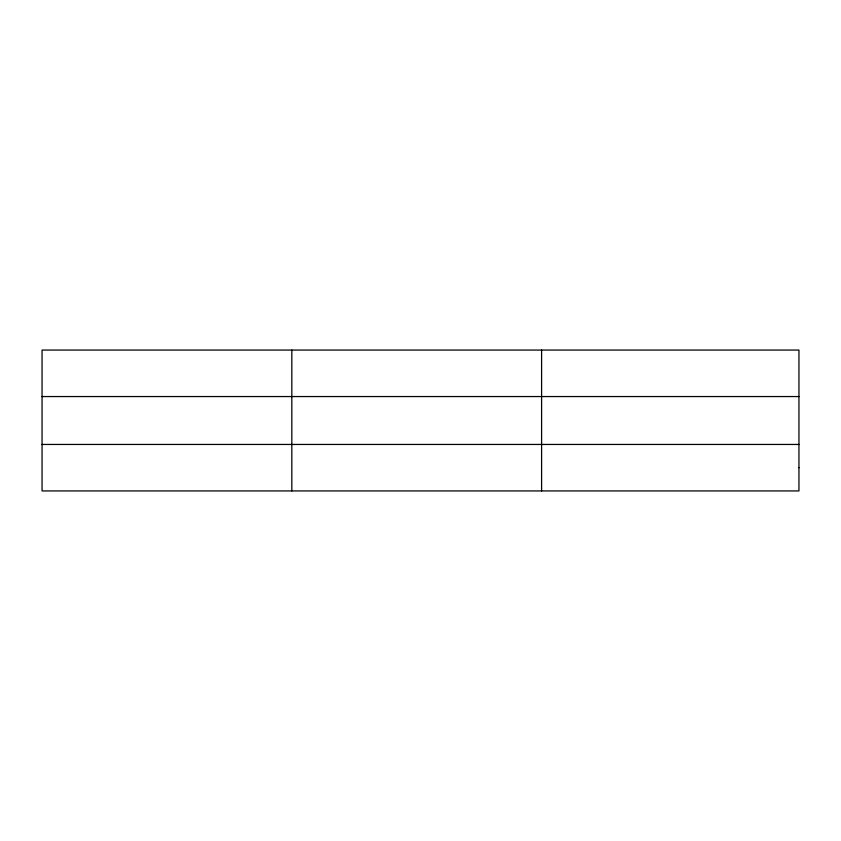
<?xml version="1.0" encoding="UTF-8"?>
<svg xmlns="http://www.w3.org/2000/svg" width="841" height="841" viewBox="0 0 841 841"><rect width="100%" height="100%" fill="white"/><g stroke="black" fill="none" stroke-linecap="round" stroke-linejoin="round"><path stroke-width="1.26" d="M291.827 490.934L291.827 350.066M541.604 490.934L541.604 350.066M42.05 396.553L798.95 396.553M42.05 444.447L798.95 444.447M798.95 467.691L798.95 490.934L42.05 490.934L42.05 350.066L798.95 350.066L798.95 467.691"/></g></svg>
